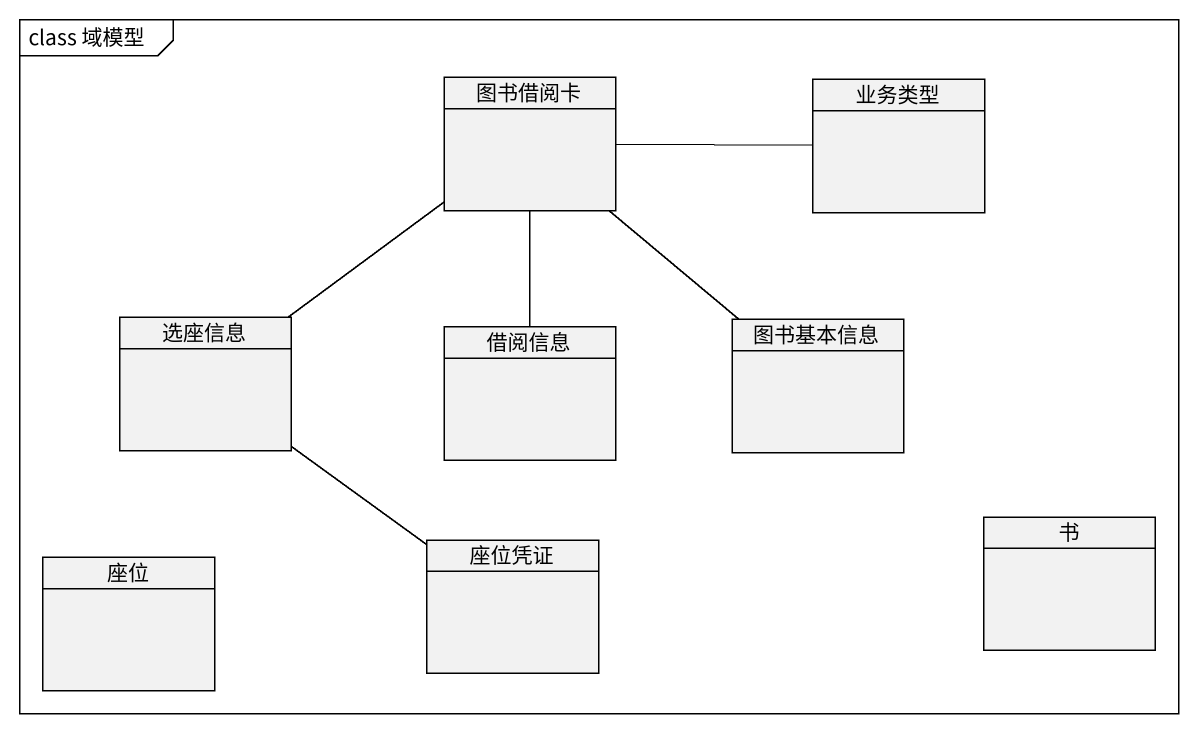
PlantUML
@startuml
mainframe class 域模型
hide circle
hide empty members
class 图书借阅卡
class 业务类型
class 选座信息
class 借阅信息
class 图书基本信息
class 座位
class 座位凭证
class 书
图书借阅卡 -right- 业务类型
图书借阅卡 -- 选座信息
图书借阅卡 -- 借阅信息
图书借阅卡 -- 图书基本信息
选座信息 -- 座位凭证
@enduml
